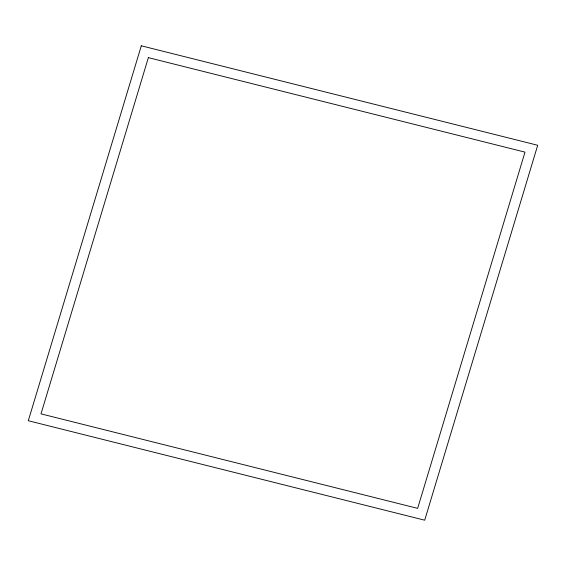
<?xml version="1.0" encoding="UTF-8"?>
<svg xmlns="http://www.w3.org/2000/svg" width="566" height="566" viewBox="0 0 566 566"><rect width="100%" height="100%" fill="white"/><g stroke="black" fill="none" stroke-linecap="round" stroke-linejoin="round"><path stroke-width="0.85" d="M141.295 45.804L28.3 420.729L424.705 520.196L537.7 145.271L141.295 45.804M148.356 57.633L41 413.859L417.644 508.367L525 152.141L148.356 57.633"/></g></svg>
